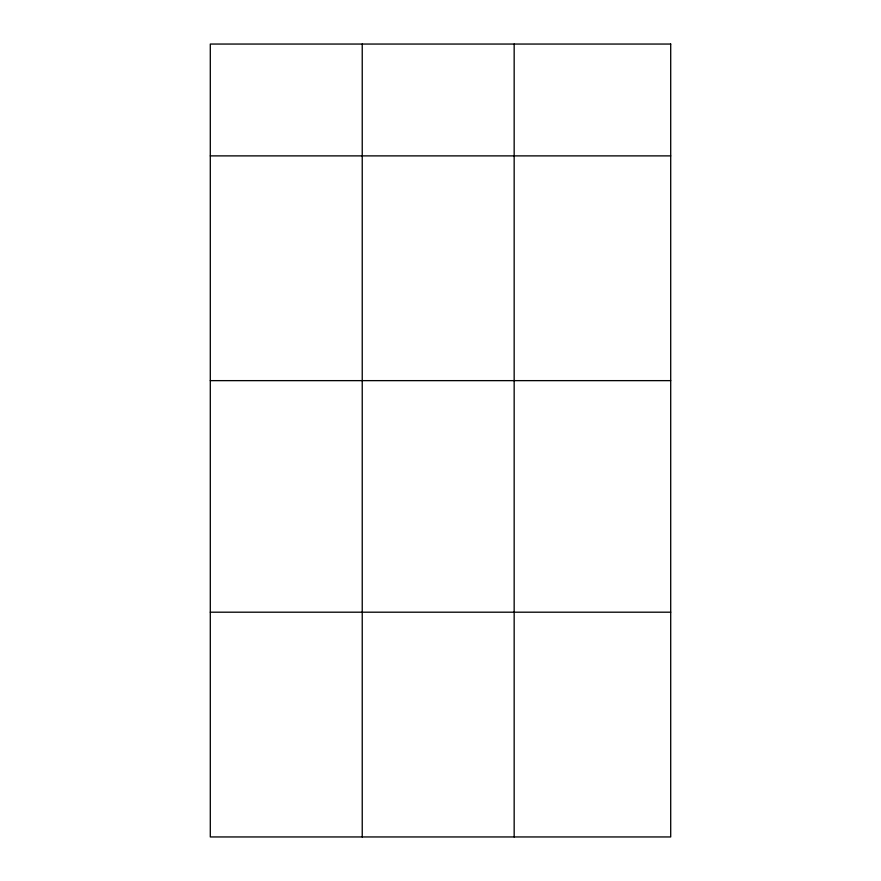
<?xml version="1.0" encoding="UTF-8"?>
<svg xmlns="http://www.w3.org/2000/svg" width="881" height="881" viewBox="0 0 881 881"><rect width="100%" height="100%" fill="white"/><g stroke="black" fill="none" stroke-linecap="round" stroke-linejoin="round"><path stroke-width="1.32" d="M210.295 155.882L670.705 155.882M210.295 380.636L670.705 380.636M210.295 612.196L670.705 612.196M514.163 44.05L514.163 836.95M362.234 44.05L362.234 836.95M670.705 44.05L210.295 44.05L210.295 836.95L670.705 836.95L670.705 44.05"/></g></svg>
